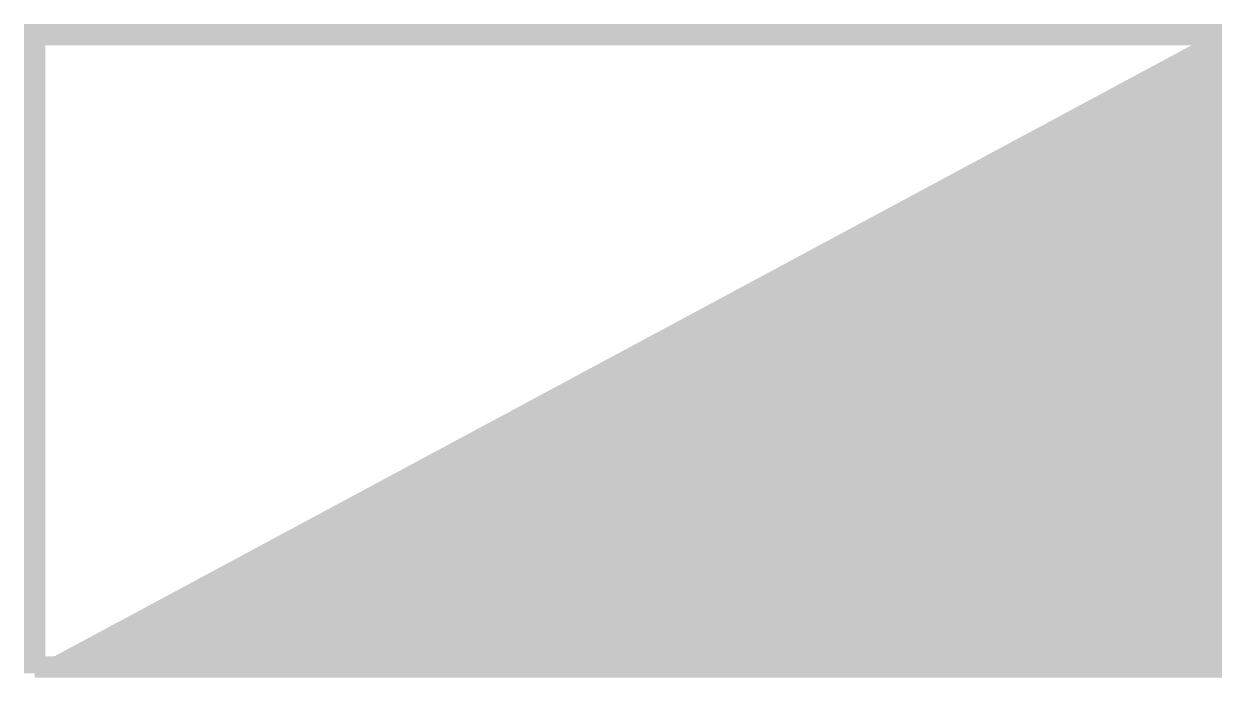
# Model space of a CAD drawing. Extents: x -0.05 to 5.55, y -0.08 to 3.01.
import ezdxf

# ---------------------------------------------------------------- set-up
doc = ezdxf.new("R2010")
doc.units = 0
doc.header["$MEASUREMENT"] = 0
doc.layers.get('0').update_dxf_attribs({"linetype": 'CONTINUOUS'})

msp = doc.modelspace()

# ---------------------------------------------------------------- linework, layer by layer
at = {"const_width": 0.1}
msp.add_lwpolyline([(0, -0.0292), (0, 2.9568), (5.5, 2.9568), (5.5, 0.0009), (0, 0.0009)], dxfattribs=at)
msp.add_solid([(0, 0.0009), (5.5, 0.0009), (5.5, 2.9568)])

doc.saveas('drawing.dxf')
